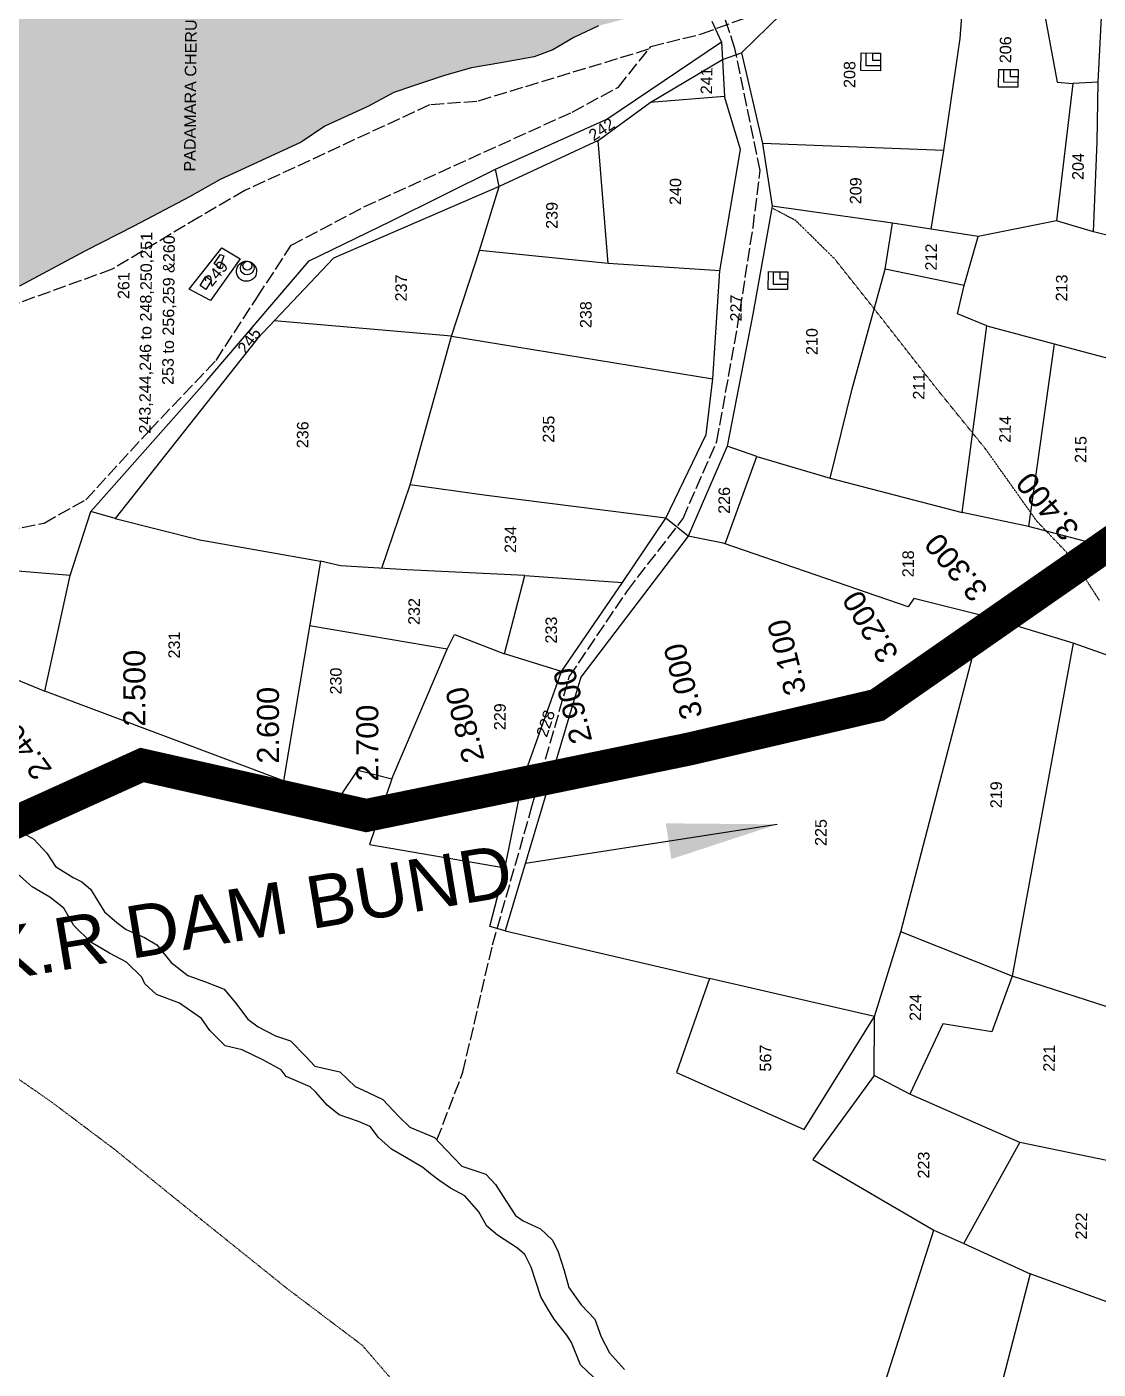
# Model space of a CAD drawing. Header units: inches. Extents: x 343459 to 349076, y 1589263 to 1597215.
# Drawn here: x 345382 to 346356, y 1591061 to 1592282 of the extents above; entities that cross this region are included whole.
import ezdxf

# ---------------------------------------------------------------- set-up
doc = ezdxf.new("R2010")
doc.units = ezdxf.units.IN
doc.header["$MEASUREMENT"] = 0
for name, pattern in [('ACAD_ISO02W100', [15, 12, -3]), ('ACAD_ISO07W100', [3, 0, -3]), ('BORDER', [1.75, 0.5, -0.25, 0.5, -0.25, 0, -0.25])]:
    doc.linetypes.add(name, pattern=pattern)
for name, color, linetype in [('BLOCK', 7, 'Continuous'), ('CARTTRACK', 30, 'ACAD_ISO02W100'), ('NALA', 4, 'Continuous'), ('ROUND WELL', 5, 'Continuous'), ('SQUAREWELL', 5, 'Continuous'), ('SURVEY_BND', 7, 'Continuous'), ('SURVEY_NO', 7, 'Continuous'), ('TEXT', 7, 'Continuous'), ('VILLAGE_AREA', 1, 'Continuous'), ('WATER_BODY', 4, 'Continuous')]:
    doc.layers.add(name, color=color, linetype=linetype)
doc.layers.add('FOOTPATH', color=150, linetype='ACAD_ISO07W100', lineweight=30)
doc.layers.add('VILL_BOUNDARY', color=6, linetype='BORDER', lineweight=30)
doc.layers.add('ReservorLine_UTM44', color=7, linetype='Continuous', lineweight=30, true_color=0x9700a8)
doc.styles.get("Standard").update_dxf_attribs({"font": 'arial.ttf'})
doc.dimstyles.new('ISO-25', dxfattribs={"dimtxt": 2.5, "dimasz": 2.5, "dimexe": 1.25, "dimexo": 0.625, "dimtad": 1, "dimtxsty": 'Standard', "dimcen": 2.5, "dimadec": 0, "dimazin": 0, "dimtfac": 1, "dimtmove": 0, "dimatfit": 3, "dimfxl": 0, "dimarcsym": 0})

# ---------------------------------------------------------------- blocks, each defined once
blk = doc.blocks.new('123')
at = {"layer": 'SQUAREWELL'}
for points in [[(-3.04, 4.2), (0.8, 4.2), (0.8, 0), (-3.04, 0)], [(-1.97, 3.09), (0.8, 3.09), (0.8, 0), (-1.97, 0)], [(0.8, 0), (-0.8, 0), (-0.8, 1.65), (0.8, 1.65)]]:
    blk.add_lwpolyline(points, close=True, dxfattribs=at)

msp = doc.modelspace()

# ---------------------------------------------------------------- hatches: boundary and pattern name
at = {"layer": 'WATER_BODY'}
h = msp.add_hatch(dxfattribs=at)
h.set_pattern_fill('DASH', color=256, scale=20, angle=89.4935, style=0)
h.set_pattern_definition([(89.4935, (347145.951, 1586976.724), (-10.405588, 10.591208), [10.498808, -10.498808])])
h.paths.add_polyline_path([(346591.8, 1592686.8), (346588.3, 1592685.3), (346583.3, 1592678.4), (346581.7, 1592670.6), (346576.9, 1592660.4), (346570.7, 1592650.8), (346571, 1592644), (346575.6, 1592635.5), (346582.9, 1592624.9), (346592.6, 1592617.3), (346599.1, 1592617.3), (346602.3, 1592618.4), (346605.2, 1592624.2), (346611.9, 1592635.1), (346625.5, 1592650.6), (346632.5, 1592663.5), (346644, 1592673.8), (346648.7, 1592688.1), (346643.1, 1592691.9), (346634.3, 1592692.4), (346625.3, 1592691.3), (346610.3, 1592687.9)])
h.paths.add_polyline_path([(346128.9, 1593211.6), (346095.5, 1593198), (346040.3, 1593174.2), (345987.4, 1593165.6), (345957.8, 1593164.3), (345938.4, 1593156.9), (345910.1, 1593131.5), (345866.5, 1593114.6), (345850.4, 1593104.4), (345817.7, 1593095.3), (345745.1, 1593081.4), (345677.6, 1593065.1), (345677.2, 1593052.7), (345686.2, 1593039.9), (345706.3, 1593031.8), (345726, 1593031.7), (345742.6, 1593035.2), (345779.5, 1593041.5), (345810.6, 1593045.7), (345824.8, 1593041.7), (345851, 1593031.5), (345877.9, 1593010.6), (345891.6, 1592995), (345905.3, 1592972.5), (345922.7, 1592950.9), (345941.5, 1592915.3), (345959.7, 1592892.4), (345978.8, 1592870.8), (345994, 1592856.7), (346028.6, 1592837.6), (346047.9, 1592830.2), (346059.6, 1592820.7), (346070.3, 1592808.2), (346084.7, 1592799.3), (346108.2, 1592793.7), (346120.5, 1592791.5), (346140.5, 1592794.9), (346159, 1592801.4), (346174.1, 1592807.3), (346191.4, 1592809.9), (346207.1, 1592814.9), (346219.1, 1592829.3), (346248.5, 1592850.6), (346283.8, 1592871.7), (346301.4, 1592885.5), (346315.3, 1592889.6), (346323, 1592902), (346335.3, 1592925.4), (346335.4, 1592938.7), (346335.6, 1592961.1), (346329.2, 1592989.6), (346320.5, 1593024.1), (346317.2, 1593034.4), (346317.9, 1593046.5), (346322, 1593060.1), (346333.4, 1593084.2), (346342.6, 1593105.9), (346344.6, 1593122.8), (346344.8, 1593143), (346345, 1593170.1), (346334.5, 1593182.5), (346322, 1593193.4), (346309.6, 1593200.2), (346299.6, 1593200), (346283, 1593203.2), (346269.4, 1593207.3), (346258.3, 1593213.4), (346242.6, 1593234.5), (346232.2, 1593249.7), (346223.4, 1593251.3)])
h.paths.add_polyline_path([(345966.7, 1592458.9), (345949.1, 1592442), (345936, 1592428.2), (345944.3, 1592414.8), (345953, 1592394.1), (345960.3, 1592381.3), (345960.1, 1592367.6), (345963.7, 1592355.6), (345975.6, 1592351.2), (345986.4, 1592351.4), (345999.6, 1592355.7), (346007.5, 1592368.9), (346019.2, 1592398.8), (346031.3, 1592417.4), (346050.2, 1592423.1), (346082.2, 1592418.1), (346126, 1592408.1), (346158.2, 1592401.7), (346194, 1592394.5), (346217.8, 1592393.3), (346230, 1592399.7), (346244.2, 1592403.9), (346268.7, 1592407), (346281.7, 1592412), (346285.1, 1592417.8), (346285.1, 1592422), (346267.8, 1592419.8), (346243.5, 1592413.9), (346228.4, 1592416.2), (346219.4, 1592422), (346212.3, 1592437.7), (346189.9, 1592444), (346139.9, 1592454.7), (346099, 1592463.5), (346057.8, 1592467.4), (346029.7, 1592475.9), (346004.6, 1592476.7), (345983.4, 1592470.1)])
h.paths.add_polyline_path([(345778.6, 1592423.4), (345707.8, 1592395.1), (345650.8, 1592372.3), (345564.8, 1592336.9), (345531.7, 1592336.6), (345470.9, 1592331.8), (345409, 1592323), (345377, 1592311.6), (345354.4, 1592296), (345324.9, 1592268.9), (345291.7, 1592236.1), (345251.2, 1592191.7), (345222.5, 1592169.5), (345201.5, 1592163.6), (345177, 1592153), (345160.7, 1592138.8), (345153.1, 1592124.3), (345137.6, 1592087.8), (345125, 1592048.6), (345107.9, 1592016.4), (345079.4, 1591965.1), (345064.4, 1591928.4), (345057.8, 1591910.4), (345047.4, 1591889.9), (345036.4, 1591863.7), (345023.1, 1591835.5), (345021.6, 1591830.9), (345028.3, 1591830.9), (345037.1, 1591833.7), (345051.3, 1591838.9), (345063.9, 1591848.2), (345075.2, 1591855), (345100.5, 1591861.5), (345119.8, 1591868), (345146.1, 1591889.7), (345168.9, 1591904.7), (345192.2, 1591917), (345211.5, 1591922.5), (345223.3, 1591933.1), (345241.6, 1591955.9), (345261.8, 1591976), (345292.9, 1591999.8), (345334.8, 1592027.5), (345374.9, 1592046.1), (345434.4, 1592077.9), (345478.8, 1592100.5), (345529.7, 1592127.3), (345557.6, 1592143), (345595, 1592160.2), (345631.3, 1592177.1), (345652.8, 1592191.6), (345691.9, 1592209.4), (345715.4, 1592222.3), (345733.4, 1592228.3), (345761.5, 1592237.7), (345786.1, 1592244.8), (345812.8, 1592249.1), (345843.3, 1592254.7), (345860.2, 1592261.1), (345879.3, 1592272.2), (345901.7, 1592282.9), (345927.9, 1592289.7), (345950.7, 1592295.2), (345958.9, 1592300.8), (345965, 1592310.3), (345966.5, 1592323.1), (345960.8, 1592335.3), (345949.2, 1592350.2), (345939, 1592366), (345933.4, 1592380.4), (345927.4, 1592408.1), (345923.4, 1592419.8), (345911.5, 1592426.7), (345821.7, 1592434.3)])
h.paths.add_polyline_path([(345100.5, 1593991.5), (345089.7, 1593969), (345080.1, 1593939.5), (345074.7, 1593912.6), (345079.4, 1593892.1), (345087.3, 1593882.9), (345103.9, 1593871.2), (345126.5, 1593867.3), (345153.9, 1593867), (345170.6, 1593877.4), (345178.1, 1593895.5), (345179.6, 1593906.3), (345183, 1593919.4), (345183.1, 1593934.9), (345183.1, 1593958.6), (345178.3, 1593979.5), (345173.7, 1593988), (345157.6, 1593998.5), (345140, 1594003.3), (345124, 1594003.5), (345110.6, 1593999.6)])
h.paths.add_polyline_path([(345305.9, 1594011.3), (345293.6, 1594008.8), (345286, 1593998.2), (345292.9, 1593972.1), (345298, 1593961.9), (345302.6, 1593929.7), (345312.9, 1593921.1), (345328.5, 1593921.3), (345338.9, 1593922.2), (345347.5, 1593935.5), (345345.7, 1593946.5), (345342.3, 1593965.5), (345339.1, 1593976.5), (345338.6, 1593991.2), (345335.1, 1594002), (345327.7, 1594007.2), (345317, 1594012.2)])
h.paths.add_polyline_path([(346538.6, 1594255.6), (346532.9, 1594246.7), (346527.5, 1594228.8), (346528.8, 1594209.6), (346536.4, 1594202.2), (346542.3, 1594206.5), (346546.4, 1594213.1), (346546.8, 1594219.5), (346550.6, 1594231.1), (346563.7, 1594241.2), (346576, 1594244.1), (346592.1, 1594238.4), (346612.9, 1594230.9), (346614.3, 1594233.9), (346614.4, 1594236.5), (346613.5, 1594240.3), (346607.8, 1594244.9), (346603.4, 1594247.5), (346596.5, 1594252.4), (346584, 1594260.6), (346570.6, 1594263.1), (346547.5, 1594258.3)])
h.paths.add_polyline_path([(346778.3, 1593610.2), (346768.8, 1593597.6), (346756.8, 1593580.3), (346745, 1593558.2), (346741, 1593550.9), (346739.9, 1593544.5), (346740.8, 1593539.4), (346743.7, 1593534.6), (346749.1, 1593530), (346753.5, 1593526.8), (346761.8, 1593522.8), (346777.1, 1593516.4), (346794.7, 1593514.5), (346808, 1593514.2), (346817.5, 1593517.1), (346823.2, 1593524.9), (346825.1, 1593529.3), (346828.1, 1593538.3), (346831.3, 1593542.7), (346834.4, 1593542.7), (346840.7, 1593541.7), (346852.2, 1593533.7), (346855, 1593537), (346855.1, 1593543.1), (346855, 1593548), (346860.6, 1593563), (346859.7, 1593573.5), (346845.4, 1593586.1), (346828, 1593598.7), (346809.3, 1593608.5), (346794.4, 1593612.4)])
h.paths.add_polyline_path([(346077.1, 1592904.7), (346078.3, 1593039.7), (346062.2, 1593039.8), (346061, 1592904.8)], flags=24)
h.paths.add_polyline_path([(346041.4, 1592951.3), (346041.9, 1593007.6), (346025.4, 1593007.8), (346024.9, 1592951.5)], flags=24)
h.paths.add_polyline_path([(346047.6, 1592310.6), (346048.9, 1592452.5), (346032.7, 1592452.6), (346031.5, 1592310.8)], flags=9)
h.paths.add_polyline_path([(345537.9, 1592147.5), (345539.4, 1592320.4), (345523.3, 1592320.6), (345521.8, 1592147.7)], flags=24)
h.paths.add_polyline_path([(346807.4, 1593543.2), (346807.7, 1593571.8), (346791.7, 1593571.9), (346791.4, 1593543.3)], flags=24)

# ---------------------------------------------------------------- linework, layer by layer
at = {"layer": 'BLOCK', "color": 2}
for p in [(346345.1, 1591796.7), (346345.1, 1591796.7), (346263, 1591739.6), (346263, 1591739.6), (346180.9, 1591682.4), (346180.9, 1591682.4), (346088.2, 1591649.1), (346088.2, 1591649.1), (345990.9, 1591626.4), (345990.9, 1591626.4), (345892.9, 1591606.1), (345892.9, 1591606.1), (345795, 1591585.9), (345795, 1591585.9), (345409.8, 1591575.7), (345697, 1591565.8), (345697, 1591565.8)]:
    msp.add_point(p, dxfattribs=at)
at = {"layer": 'CARTTRACK'}
for p, q in [((346025.9, 1592262.3), (346010.5, 1592308.9)), ((345995.4, 1592275.5), (346046.2, 1592294.2)), ((345949.5, 1592264.1), (345995.4, 1592275.5)), ((345947.4, 1592261.5), (345791.2, 1592214.1)), ((345919.9, 1592227.2), (345949.5, 1592264.1)), ((346048.9, 1592151.1), (346025.9, 1592262.3)), ((345877.9, 1592204.4), (345919.9, 1592227.2)), ((345791.2, 1592214.1), (345747.9, 1592210.9)), ((345747.9, 1592210.9), (345579.9, 1592132.9)), ((345688.3, 1592118.1), (345877.9, 1592204.4)), ((346042.4, 1592099.3), (346048.9, 1592151.1)), ((345579.9, 1592132.9), (345538.5, 1592108.9)), ((345622.2, 1592083.2), (345688.3, 1592118.1)), ((345538.5, 1592108.9), (345459.2, 1592061.4)), ((346028.4, 1592009.4), (346042.4, 1592099.3)), ((345591.4, 1592036.2), (345622.2, 1592083.2)), ((345459.2, 1592061.4), (345356.9, 1592024.4)), ((345553.8, 1591978.5), (345591.4, 1592036.2)), ((346009.5, 1591904.9), (346028.4, 1592009.4)), ((345493.1, 1591914.7), (345553.8, 1591978.5)), ((345435.2, 1591851.6), (345493.1, 1591914.7)), ((345978.7, 1591834.5), (346009.5, 1591904.9)), ((345397.3, 1591830.5), (345435.2, 1591851.6)), ((345928.2, 1591768.9), (345978.7, 1591834.5)), ((345304, 1591811), (345397.3, 1591830.5)), ((345875.2, 1591690.6), (345928.2, 1591768.9)), ((345841.2, 1591572.4), (345875.2, 1591690.6)), ((345805.4, 1591446.8), (345841.2, 1591572.4)), ((345778.4, 1591330.7), (345805.4, 1591446.8)), ((345754.8, 1591269.1), (345778.4, 1591330.7))]:
    msp.add_line(p, q, dxfattribs=at)
at = {"layer": 'FOOTPATH', "ltscale": 0.01}
for p, q in [((346081.4, 1592105.6), (346060.4, 1592116.7)), ((346116.7, 1592070.8), (346081.4, 1592105.6)), ((346155.2, 1592022.2), (346116.7, 1592070.8)), ((346209.8, 1591952.4), (346155.2, 1592022.2)), ((346254.3, 1591897.5), (346209.8, 1591952.4)), ((346300.6, 1591832.3), (346254.3, 1591897.5)), ((346333.5, 1591797.8), (346300.6, 1591832.3)), ((346357.6, 1591760.2), (346333.5, 1591797.8))]:
    msp.add_line(p, q, dxfattribs=at)
at = {"layer": 'NALA'}
for p, q in [((345377.4, 1591548.8), (345387.8, 1591542.8)), ((345387.8, 1591542.8), (345399.9, 1591530.1)), ((345399.9, 1591530.1), (345407.7, 1591518)), ((345407.7, 1591518), (345423.6, 1591507.9)), ((345386.3, 1591499.6), (345373.2, 1591511.4)), ((345423.6, 1591507.9), (345431.7, 1591503.9)), ((345431.7, 1591503.9), (345439.4, 1591497.3)), ((345402.6, 1591489.9), (345386.3, 1591499.6)), ((345439.4, 1591497.3), (345452.2, 1591476.6)), ((345415.3, 1591480), (345402.6, 1591489.9)), ((345424.3, 1591464.2), (345415.3, 1591480)), ((345452.2, 1591476.6), (345463.6, 1591467.1)), ((345463.6, 1591467.1), (345471.9, 1591460.5)), ((345439.9, 1591449), (345424.3, 1591464.2)), ((345471.9, 1591460.5), (345488.7, 1591453.2)), ((345456.9, 1591439), (345439.9, 1591449)), ((345488.7, 1591453.2), (345499.8, 1591446.7)), ((345499.8, 1591446.7), (345513, 1591430.5)), ((345472.2, 1591430.8), (345456.9, 1591439)), ((345486.3, 1591417.3), (345472.2, 1591430.8)), ((345513, 1591430.5), (345528, 1591418.8)), ((345528, 1591418.8), (345544.3, 1591413.1)), ((345488.8, 1591411.1), (345486.3, 1591417.3)), ((345499.5, 1591401.5), (345488.8, 1591411.1)), ((345544.3, 1591413.1), (345561.2, 1591406.2)), ((345561.2, 1591406.2), (345571.4, 1591393.9)), ((345520.6, 1591393.6), (345499.5, 1591401.5)), ((345540.4, 1591379.5), (345520.6, 1591393.6)), ((345571.4, 1591393.9), (345582.6, 1591379.1)), ((345548.2, 1591368.6), (345540.4, 1591379.5)), ((345582.6, 1591379.1), (345592.1, 1591372.1)), ((345592.1, 1591372.1), (345608, 1591363.9)), ((345561.9, 1591354.7), (345548.2, 1591368.6)), ((345608, 1591363.9), (345621.6, 1591359.3)), ((345621.6, 1591359.3), (345635.3, 1591345.3)), ((345577.6, 1591351.1), (345561.9, 1591354.7)), ((345596.2, 1591342.1), (345577.6, 1591351.1)), ((345635.3, 1591345.3), (345643.5, 1591336.4)), ((345613.1, 1591333), (345596.2, 1591342.1)), ((345617.6, 1591327), (345613.1, 1591333)), ((345643.5, 1591336.4), (345666.3, 1591331)), ((345639.3, 1591317.6), (345617.6, 1591327)), ((345666.3, 1591331), (345680.3, 1591317.8)), ((345644.7, 1591312.7), (345639.3, 1591317.6)), ((345655, 1591300.8), (345644.7, 1591312.7)), ((345680.3, 1591317.8), (345691.6, 1591312.5)), ((345691.6, 1591312.5), (345705.6, 1591306)), ((345665.9, 1591291.9), (345655, 1591300.8)), ((345705.6, 1591306), (345720, 1591290.6)), ((345683.4, 1591285.9), (345665.9, 1591291.9)), ((345694, 1591281.3), (345683.4, 1591285.9)), ((345720, 1591290.6), (345730, 1591280.8)), ((345701.7, 1591271.3), (345694, 1591281.3)), ((345713.3, 1591260.6), (345701.7, 1591271.3)), ((345730, 1591280.8), (345752.5, 1591271.5)), ((345752.5, 1591271.5), (345763.3, 1591260.1)), ((345727, 1591253), (345713.3, 1591260.6)), ((345763.3, 1591260.1), (345777.5, 1591245.4)), ((345741.9, 1591244), (345727, 1591253)), ((345749, 1591238.4), (345741.9, 1591244)), ((345756.4, 1591232.5), (345749, 1591238.4)), ((345777.5, 1591245.4), (345799.3, 1591237.9)), ((345799.3, 1591237.9), (345808.2, 1591228.5)), ((345767.2, 1591225.4), (345756.4, 1591232.5)), ((345780.1, 1591218.2), (345767.2, 1591225.4)), ((345808.2, 1591228.5), (345817.8, 1591213.3)), ((345792.8, 1591203.8), (345780.1, 1591218.2)), ((345817.8, 1591213.3), (345826.4, 1591200.3)), ((345800.2, 1591190.6), (345792.8, 1591203.8)), ((345826.4, 1591200.3), (345833.1, 1591195.4)), ((345810, 1591182.4), (345800.2, 1591190.6)), ((345833.1, 1591195.4), (345848.9, 1591188.3)), ((345848.9, 1591188.3), (345860, 1591178.1)), ((345828, 1591170.6), (345810, 1591182.4)), ((345860, 1591178.1), (345865, 1591167.4)), ((345834.8, 1591165), (345828, 1591170.6)), ((345840.6, 1591153.4), (345834.8, 1591165)), ((345865, 1591167.4), (345870.4, 1591150.2)), ((345849.4, 1591126.4), (345840.6, 1591153.4)), ((345870.4, 1591150.2), (345874.7, 1591134.9)), ((345855.6, 1591115.4), (345849.4, 1591126.4)), ((345874.7, 1591134.9), (345885.9, 1591119.1)), ((345861.3, 1591106.1), (345855.6, 1591115.4)), ((345885.9, 1591119.1), (345898.5, 1591106)), ((345873.1, 1591091.6), (345861.3, 1591106.1)), ((345898.5, 1591106), (345904.2, 1591090)), ((345877.3, 1591084.8), (345873.1, 1591091.6)), ((345904.2, 1591090), (345911.8, 1591075.4)), ((345885.4, 1591064.5), (345877.3, 1591084.8)), ((345897.2, 1591053.3), (345885.4, 1591064.5)), ((345911.8, 1591075.4), (345925.5, 1591060.3))]:
    msp.add_line(p, q, dxfattribs=at)
at = {"layer": 'ReservorLine_UTM44', "color": 5, "const_width": 30}
msp.add_lwpolyline([(348926.1, 1593316), (348803.9, 1593316), (348583.2, 1593281.8), (348433, 1593025.6), (348251.3, 1592716.2), (348239.4, 1592710.5), (347738.8, 1592542.6), (347645.1, 1592509.8), (346822.1, 1592129.5), (346643.2, 1592004.2), (346155.5, 1591664.8), (345984.5, 1591624.9), (345690.5, 1591564.4), (345486.4, 1591610.3), (345041.1, 1591408.8), (344997.1, 1591394.1)], dxfattribs=at)
at = {"layer": 'ROUND WELL'}
for centre, major_axis, start_param, end_param in [((345581.5, 1592059.6), (-6.48, 6.48), 2.321616, 8.604801), ((345582.1, 1592062.5), (-4.4, 4.4), 2.362867, 8.646052), ((345582.3, 1592064.7), (-2.87, 2.87), 2.325686, 8.608871)]:
    msp.add_ellipse(centre, major_axis=major_axis, ratio=1, start_param=start_param, end_param=end_param, dxfattribs=at)
at = {"layer": 'SURVEY_BND'}
for p, q in [((346231, 1592271.4), (346237.8, 1592364.3)), ((346356.5, 1592231.7), (346361.7, 1592334)), ((346305, 1592308.9), (346319.2, 1592231.7)), ((346013.6, 1592268.2), (346005.1, 1592286.8)), ((346068, 1592293.5), (346031.8, 1592258.3)), ((345909.3, 1592198), (346013.6, 1592268.2)), ((346013.6, 1592268.2), (346016.6, 1592218.7)), ((346216, 1592169.5), (346231, 1592271.4)), ((345948.9, 1592213), (346014.6, 1592252.3)), ((346014.6, 1592252.3), (346031.8, 1592258.3)), ((346014.6, 1592252.3), (346014.6, 1592252.3)), ((346031.8, 1592258.3), (346051.1, 1592175.7)), ((346333.4, 1592230.4), (346318.6, 1592105.5)), ((346319.2, 1592231.7), (346333.4, 1592230.4)), ((346356.5, 1592231.7), (346333.4, 1592230.4)), ((346355.5, 1592177.4), (346356.5, 1592231.7)), ((345901.5, 1592178.5), (345948.9, 1592213)), ((346016.6, 1592218.7), (345948.9, 1592213)), ((346031, 1592170.4), (346016.6, 1592218.7)), ((345808.1, 1592152.4), (345909.3, 1592198)), ((345901.5, 1592178.5), (345811.4, 1592136.7)), ((345910.5, 1592066.6), (345901.5, 1592178.5)), ((346051.1, 1592175.7), (346059.8, 1592118.9)), ((346216, 1592169.5), (346051.1, 1592175.7)), ((346352.2, 1592095.5), (346355.5, 1592177.4)), ((346012.2, 1592060.1), (346031, 1592170.4)), ((346204.6, 1592097.8), (346216, 1592169.5)), ((345712.9, 1592105), (345808.1, 1592152.4)), ((345811.4, 1592136.7), (345808.1, 1592152.4)), ((345811.4, 1592136.7), (345660.6, 1592071.5)), ((345793.5, 1592078.4), (345811.4, 1592136.7)), ((346059.8, 1592118.9), (346042.3, 1592020.6)), ((346169.2, 1592103.3), (346059.8, 1592118.9)), ((345638.5, 1592069.2), (345712.9, 1592105)), ((346162.7, 1592061.5), (346169.2, 1592103.3)), ((346247.2, 1592091.1), (346169.2, 1592103.3)), ((346318.6, 1592105.5), (346247.2, 1592091.1)), ((346352.2, 1592095.5), (346318.6, 1592105.5)), ((346234.7, 1592046.6), (346247.2, 1592091.1)), ((346415.2, 1592079.2), (346352.2, 1592095.5)), ((345768, 1592000.5), (345793.5, 1592078.4)), ((345910.5, 1592066.6), (345793.5, 1592078.4)), ((345545.8, 1591960.4), (345638.5, 1592069.2)), ((345660.6, 1592071.5), (345591.4, 1591998.5)), ((346012.2, 1592060.1), (345910.5, 1592066.6)), ((346005.8, 1591961.6), (346012.2, 1592060.1)), ((346132.7, 1591952.5), (346162.7, 1592061.5)), ((346234.7, 1592046.6), (346162.7, 1592061.5)), ((346228.6, 1592020.9), (346234.7, 1592046.6)), ((346042.3, 1592020.6), (346019, 1591900.4)), ((346255.1, 1592009.8), (346228.6, 1592020.9)), ((345768, 1592000.5), (345606.6, 1592014.6)), ((346232.6, 1591840), (346255.1, 1592009.8)), ((346255.1, 1592009.8), (346316.4, 1591993.6)), ((345591.4, 1591998.5), (345462, 1591834.5)), ((345730.3, 1591865.3), (345768, 1592000.5)), ((345768, 1592000.5), (346005.8, 1591961.6)), ((346316.4, 1591993.6), (346293.2, 1591827.2)), ((346316.4, 1591993.6), (346384.4, 1591975.3)), ((345439.9, 1591841), (345545.8, 1591960.4)), ((345999.7, 1591911.1), (346005.8, 1591961.6)), ((346112.5, 1591871.4), (346132.7, 1591952.5)), ((345963.1, 1591834.8), (345999.7, 1591911.1)), ((346019, 1591900.4), (345983.5, 1591818.6)), ((346045.9, 1591891), (346019, 1591900.4)), ((346017, 1591811.5), (346045.9, 1591891)), ((346045.9, 1591891), (346112.5, 1591871.4)), ((346112.5, 1591871.4), (346232.6, 1591840)), ((345704.5, 1591789.3), (345730.3, 1591865.3)), ((345799.9, 1591855.5), (345730.3, 1591865.3)), ((345963.1, 1591834.8), (345799.9, 1591855.5)), ((345420.9, 1591782.6), (345439.9, 1591841)), ((345462, 1591834.5), (345439.9, 1591841)), ((345462, 1591834.5), (345538.9, 1591815.1)), ((345923.6, 1591776.5), (345963.1, 1591834.8)), ((345983.5, 1591818.6), (345963.1, 1591834.8)), ((346293.2, 1591827.2), (346232.6, 1591840)), ((346395.3, 1591800.6), (346293.2, 1591827.2)), ((345538.9, 1591815.1), (345648.9, 1591795.7)), ((345983.5, 1591818.6), (345885.7, 1591690.1)), ((346015.3, 1591812.1), (345983.5, 1591818.6)), ((346183.7, 1591754.1), (346015.3, 1591812.1)), ((345420.9, 1591782.6), (345259.9, 1591796.5)), ((345648.9, 1591795.7), (345615.1, 1591595.9)), ((345667, 1591791.4), (345648.9, 1591795.7)), ((345727.4, 1591788), (345667, 1591791.4)), ((345834.7, 1591782.6), (345727.4, 1591788)), ((345398, 1591677.4), (345420.9, 1591782.6)), ((345816.1, 1591711.5), (345834.7, 1591782.6)), ((345834.7, 1591782.6), (345923.6, 1591776.5)), ((345868.2, 1591695.3), (345923.6, 1591776.5)), ((346188.8, 1591761.7), (346183.7, 1591754.1)), ((346251.8, 1591746.1), (346188.8, 1591761.7)), ((345764.2, 1591715.7), (345638.9, 1591736.9)), ((346177, 1591458.6), (346251.8, 1591746.1)), ((346333.7, 1591721.1), (346251.8, 1591746.1)), ((345280.9, 1591725.6), (345398, 1591677.4)), ((345764.2, 1591715.7), (345770.7, 1591729.1)), ((345770.7, 1591729.1), (345816.1, 1591711.5)), ((345713.6, 1591597.7), (345764.2, 1591715.7)), ((345868.2, 1591695.3), (345816.1, 1591711.5)), ((346333.7, 1591721.1), (346278.2, 1591418.1)), ((346429.7, 1591687.3), (346333.7, 1591721.1)), ((345832.9, 1591596.7), (345868.2, 1591695.3)), ((345885.7, 1591690.1), (345863.9, 1591616.8)), ((345615.1, 1591595.9), (345398, 1591677.4)), ((345863.9, 1591616.8), (345817, 1591459.5)), ((345667.4, 1591582.6), (345682.9, 1591605.5)), ((345682.9, 1591605.5), (345713.6, 1591597.7)), ((345615.1, 1591595.9), (345667.4, 1591582.6)), ((345713.6, 1591597.7), (345693.5, 1591538.1)), ((345817, 1591517.4), (345832.9, 1591596.7)), ((345693.5, 1591538.1), (345816.8, 1591516.8)), ((345803, 1591463.3), (345817, 1591517.4)), ((345817, 1591459.5), (345803, 1591463.3)), ((345817, 1591459.5), (346002.7, 1591416)), ((346153.1, 1591381.4), (346177, 1591458.6)), ((346278.2, 1591418.1), (346177, 1591458.6)), ((346278.2, 1591418.1), (346259.6, 1591367.5)), ((346399.8, 1591378.8), (346278.2, 1591418.1)), ((346002.7, 1591416), (345972.9, 1591330.6)), ((346153.1, 1591381.4), (346002.7, 1591416)), ((346088.9, 1591278.6), (346153.1, 1591381.4)), ((346152.8, 1591327.9), (346153.1, 1591381.4)), ((346215.2, 1591374.8), (346185.1, 1591310.8)), ((346259.6, 1591367.5), (346215.2, 1591374.8)), ((345972.9, 1591330.6), (346088.9, 1591278.6)), ((346152.8, 1591327.9), (346096.8, 1591251.2)), ((346185.1, 1591310.8), (346152.8, 1591327.9)), ((346285.2, 1591266.7), (346185.1, 1591310.8)), ((346234.1, 1591174.9), (346285.2, 1591266.7)), ((346410.2, 1591241.1), (346285.2, 1591266.7)), ((346096.8, 1591251.2), (346206.9, 1591187)), ((346142.1, 1590984.4), (346206.9, 1591187)), ((346206.9, 1591187), (346234.1, 1591174.9)), ((346234.1, 1591174.9), (346294.7, 1591147.2)), ((346294.7, 1591147.2), (346245.1, 1590955.6)), ((346408.8, 1591105.5), (346294.7, 1591147.2))]:
    msp.add_line(p, q, dxfattribs=at)
at = {"layer": 'VILL_BOUNDARY'}
for p, q in [((345404.1, 1591303.6), (345360.4, 1591334)), ((345404.1, 1591303.6), (345360.4, 1591334)), ((345461.8, 1591260.2), (345404.1, 1591303.6)), ((345461.8, 1591260.2), (345404.1, 1591303.6)), ((345539.9, 1591197), (345461.8, 1591260.2)), ((345539.9, 1591197), (345461.8, 1591260.2)), ((345618.3, 1591134), (345539.9, 1591197)), ((345618.3, 1591134), (345539.9, 1591197)), ((345686.8, 1591082.3), (345618.3, 1591134)), ((345686.8, 1591082.3), (345618.3, 1591134)), ((345735.9, 1591025.5), (345686.8, 1591082.3)), ((345735.9, 1591025.5), (345686.8, 1591082.3))]:
    msp.add_line(p, q, dxfattribs=at)
at = {"layer": 'VILLAGE_AREA'}
for p, q in [((345529.4, 1592043.2), (345559.1, 1592081)), ((345559.1, 1592081), (345575.7, 1592070.9)), ((345575.7, 1592070.9), (345548.7, 1592032.9)), ((345551.9, 1592066.5), (345557.7, 1592074.9)), ((345556.8, 1592062.5), (345551.9, 1592066.5)), ((345560.8, 1592073.7), (345556.8, 1592062.5)), ((345557.7, 1592074.9), (345560.8, 1592073.7)), ((345539.3, 1592046.7), (345544.5, 1592054.7)), ((345544.5, 1592054.7), (345549.5, 1592051.2)), ((345548.7, 1592032.9), (345529.4, 1592043.2)), ((345544.4, 1592043.1), (345539.3, 1592046.7)), ((345549.5, 1592051.2), (345544.4, 1592043.1))]:
    msp.add_line(p, q, dxfattribs=at)
at = {"layer": 'WATER_BODY'}
for p, q in [((345901.7, 1592282.9), (345879.3, 1592272.2)), ((345860.2, 1592261.1), (345843.3, 1592254.7)), ((345879.3, 1592272.2), (345860.2, 1592261.1)), ((345812.8, 1592249.1), (345786.1, 1592244.8)), ((345843.3, 1592254.7), (345812.8, 1592249.1)), ((345761.5, 1592237.7), (345733.4, 1592228.3)), ((345786.1, 1592244.8), (345761.5, 1592237.7)), ((345733.4, 1592228.3), (345715.4, 1592222.3)), ((345715.4, 1592222.3), (345691.9, 1592209.4)), ((345691.9, 1592209.4), (345652.8, 1592191.6)), ((345652.8, 1592191.6), (345631.3, 1592177.1)), ((345631.3, 1592177.1), (345595, 1592160.2)), ((345595, 1592160.2), (345557.6, 1592143)), ((345557.6, 1592143), (345529.7, 1592127.3)), ((345529.7, 1592127.3), (345478.8, 1592100.5)), ((345478.8, 1592100.5), (345434.4, 1592077.9)), ((345434.4, 1592077.9), (345374.9, 1592046.1))]:
    msp.add_line(p, q, dxfattribs=at)

# ---------------------------------------------------------------- block references
at = {"layer": 'SURVEY_BND', "xscale": 4.199523209171961, "yscale": 4.19952320959419, "zscale": 4.199523209183455, "rotation": 89.4934967146408}
for p in [(346158.4, 1592254.7), (346283.6, 1592239.7), (346074, 1592055.7)]:
    msp.add_blockref('123', p, dxfattribs=at)

# ---------------------------------------------------------------- texts
at = {"layer": 'BLOCK', "color": 1}
for s, height, rotation, p in [('3.400', 20, 130.1377, (346340.5, 1591825.3)), ('3.400', 20, 130.1377, (346340.5, 1591825.3)), ('3.300', 20, 130.323, (346257.4, 1591769.9)), ('3.300', 20, 130.323, (346257.4, 1591769.9)), ('3.200', 20, 120.9628, (346175.7, 1591711.2)), ('3.200', 20, 120.9628, (346175.7, 1591711.2)), ('3.100', 20, 103.788, (346091.1, 1591676.7)), ('3.100', 20, 103.788, (346091.1, 1591676.7)), ('2.500', 20, 90, (345489.4, 1591645.2)), ('3.000', 20, 103.788, (345996.8, 1591654.8)), ('3.000', 20, 103.788, (345996.8, 1591654.8)), ('2.900', 20, 103.788, (345896.2, 1591632.5)), ('2.900', 20, 103.788, (345896.2, 1591632.5)), ('2.600', 20, 90, (345611, 1591611.5)), ('2.600', 20, 90, (345611, 1591611.5)), ('2.800', 20, 103.788, (345798.2, 1591615.2)), ('2.800', 20, 103.788, (345798.2, 1591615.2)), ('2.700', 20, 90, (345701.4, 1591595.3)), ('2.700', 20, 90, (345701.4, 1591595.3)), ('2.400', 20, 126.0893, (345405.3, 1591606.2)), ('K.R DAM BUND', 47.616, 9.387, (345348.6, 1591412.7))]:
    msp.add_text(s, height=height, rotation=rotation, dxfattribs=at).set_placement(p)
at = {"layer": 'SURVEY_NO'}
for s, p in [('206', (346277.3, 1592248.8)), ('261', (345474.8, 1592034.2)), ('238', (345895.4, 1592007.8)), ('211', (346198.4, 1591942.7)), ('234', (345826.8, 1591803.2))]:
    msp.add_text(s, height=10.5, rotation=89.4935, dxfattribs=at).set_placement(p)
for s, rotation, oblique, p in [('208', 89.4935, 360, (346135.4, 1592226.3)), ('241', 88.9244, 0, (346005.1, 1592220.5)), ('242', 33.4192, 360, (345897.3, 1592177.6)), ('204', 89.4935, 360, (346343.3, 1592142.6)), ('240', 89.4935, 360, (345976.9, 1592119.8)), ('209', 89.4935, 360, (346141, 1592120.5)), ('239', 89.4935, 360, (345864.5, 1592098.1)), ('212', 89.4935, 360, (346209.6, 1592060.2)), ('249', 50.3512, 360, (345549.9, 1592044.8)), ('237', 89.4935, 360, (345727.3, 1592032.1)), ('213', 89.4935, 360, (346328.4, 1592032.1)), ('227', 89.4935, 360, (346032.1, 1592013.8)), ('245', 53.5881, 360, (345580.8, 1591983.5)), ('210', 89.4935, 360, (346101.1, 1591983.3)), ('236', 89.4935, 360, (345637.7, 1591898.5)), ('235', 89.4935, 360, (345861.5, 1591903.6)), ('214', 89.4935, 360, (346276.9, 1591903.5)), ('215', 89.4935, 360, (346345.7, 1591885.1)), ('226', 89.4935, 360, (346021.3, 1591838.8)), ('218', 89.4935, 360, (346188.7, 1591781.1)), ('232', 89.4935, 360, (345739.1, 1591737.7)), ('233', 89.4935, 360, (345863.9, 1591720.8)), ('231', 89.4935, 360, (345520.8, 1591707.2)), ('230', 89.4935, 360, (345667.9, 1591674.4)), ('229', 89.4935, 360, (345817.2, 1591641.9)), ('228', 71.7674, 360, (345854.8, 1591634.9)), ('219', 89.4935, 360, (346268.8, 1591570.9)), ('225', 89.4935, 360, (346109.3, 1591536.6)), ('224', 89.4935, 360, (346195.3, 1591377.4)), ('567', 89.4935, 360, (346058.9, 1591331.3)), ('221', 89.4935, 360, (346317, 1591331.2)), ('223', 89.4935, 360, (346202.8, 1591234)), ('222', 89.4935, 360, (346346.3, 1591178.5))]:
    msp.add_text(s, height=10.5, rotation=rotation, dxfattribs=dict(at, oblique=oblique)).set_placement(p)
at = {"layer": 'TEXT', "oblique": 360}
for s, p in [('PADAMARA CHERUVU', (345535, 1592150.2)), ('243,244,246 to 248,250,251', (345494.1, 1591911.8))]:
    msp.add_text(s, height=10.499, rotation=89.4935, dxfattribs=at).set_placement(p)
at = {"layer": 'TEXT'}
msp.add_text('253 to 256,259 &260', height=10.499, rotation=89.4935, dxfattribs=at).set_placement((345515.1, 1591956.1))

# ---------------------------------------------------------------- leaders
at = {"layer": 'BLOCK', "color": 1}
msp.add_leader([(346064.4, 1591556.3), (345835.3, 1591520.8)], dimstyle='ISO-25', override={"dimasz": 100, "dimgap": 0.625, "dimtad": 0}, dxfattribs=at)

doc.saveas('drawing.dxf')
